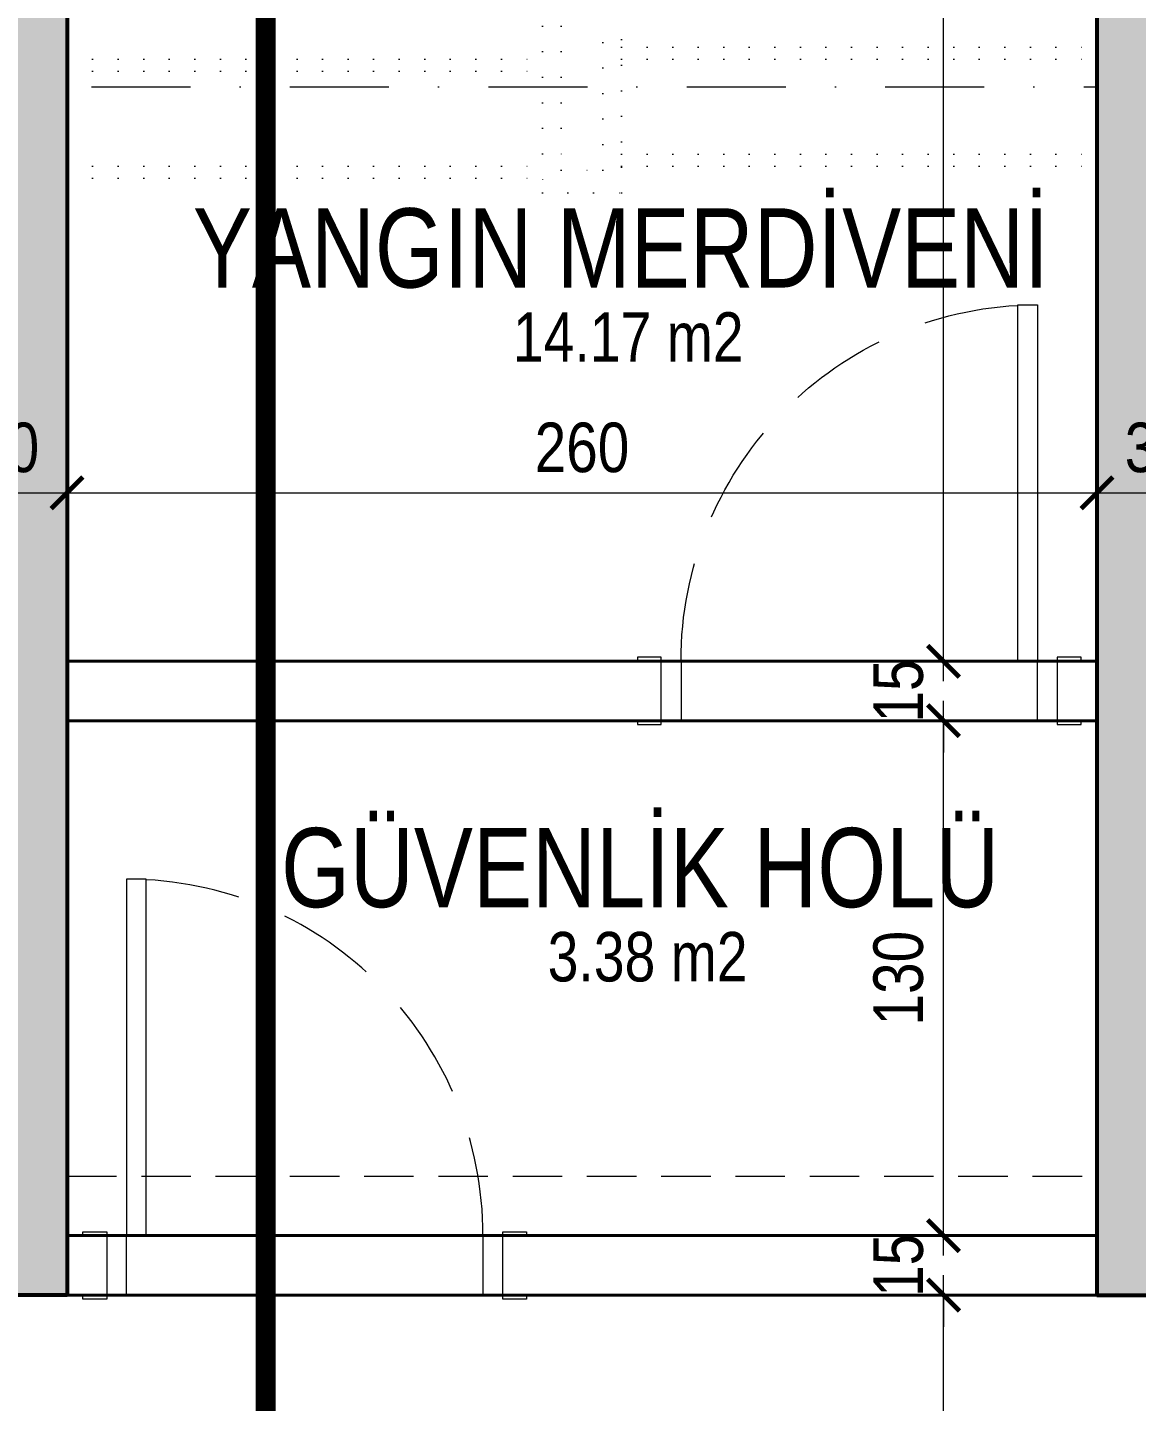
# Model space of a CAD drawing. Header units: centimetres. Extents: x 6300 to 11550, y 0 to 5300.
# Drawn here: x 7730.1 to 8010.1, y 2199.5 to 2546.4 of the extents above; entities that cross this region are included whole.
import ezdxf
from ezdxf.enums import TextEntityAlignment as Align
from ezdxf.xclip import XClip

# ---------------------------------------------------------------- set-up
doc = ezdxf.new("R2010")
doc.units = ezdxf.units.CM
doc.header["$LTSCALE"] = 100
doc.header["$XCLIPFRAME"] = 0
for name, pattern in [('D BLOK_AKS_NK$0$DASHDOT2', [0.5, 0.25, -0.125, 0, -0.125]), ('D BLOK_KESİT ÇİZGİSİ$0$DASHDOT', [1, 0.5, -0.25, 0, -0.25]), ('D BLOK_MERDİVEN_NK$0$HIDDEN', [0.375, 0.25, -0.125]), ('D BLOK_STA_NK$0$HIDDEN2', [0.1875, 0.125, -0.0625]), ('D BLOK_ZK$0$DASHDOT2', [0.5, 0.25, -0.125, 0, -0.125]), ('D BLOK_ZK$0$DOT', [6.35, 0, -6.35])]:
    doc.linetypes.add(name, pattern=pattern)
for name, color, linetype, lineweight in [('D BLOK_AKS_NK$0$MYD - AKS', 8, 'D BLOK_AKS_NK$0$DASHDOT2', 15), ('D BLOK_KESİT ÇİZGİSİ$0$MYD - TEXT-KESIT', 3, 'D BLOK_KESİT ÇİZGİSİ$0$DASHDOT', 18), ('D BLOK_MERDİVEN_NK$0$MYD - B-H', 37, 'Continuous', 20), ('D BLOK_MERDİVEN_NK$0$MYD - BA', 6, 'Continuous', 53), ('D BLOK_MERDİVEN_NK$0$MYD - DUVAR', 4, 'Continuous', 40), ('D BLOK_MERDİVEN_NK$0$MYD - GOR-ARKA', 8, 'Continuous', 9), ('D BLOK_MERDİVEN_NK$0$MYD - KAPI', 2, 'Continuous', 20), ('D BLOK_MERDİVEN_NK$0$MYD - WIPEOUT', 241, 'Continuous', 0), ('D BLOK_STA_NK$0$MYD - IZ-1', 8, 'D BLOK_STA_NK$0$HIDDEN2', 20), ('D BLOK_ZK$0$MYD - DIM-IC', 10, 'Continuous', 20), ('D BLOK_ZK$0$MYD - IZ-2', 9, 'D BLOK_ZK$0$DASHDOT2', 20), ('D BLOK_ZK$0$MYD - TEXT', 7, 'Continuous', 20), ('D BLOK_ZK$0$MYD - TEXT-M2', 1, 'Continuous', 20)]:
    doc.layers.add(name, color=color, linetype=linetype, lineweight=lineweight)
doc.layers.add('D BLOK_ZK$0$MYD - ALAN-NET', color=30, linetype='Continuous', lineweight=9, plot=False)
doc.styles.add('D BLOK_KESİT ÇİZGİSİ$0$MYD_4.00mm', font='ARIALN.TTF', dxfattribs={"height": 40})
doc.styles.add('D BLOK_ZK$0$0ZG_2.50mm_B', font='arial.ttf', dxfattribs={"width": 0.8, "height": 25})
doc.styles.add('D BLOK_ZK$0$0ZG_4.00mm_B', font='arial.ttf', dxfattribs={"width": 0.8, "height": 40})
doc.styles.add('D BLOK_ZK$0$MYD_1.25mm', font='ARIALN.TTF', dxfattribs={"height": 12.5})
doc.styles.add('D BLOK_ZK$0$Standard', font='arial.ttf')
doc.dimstyles.new('D BLOK_ZK$0$MYD_DIM050', dxfattribs={"dimscale": 0, "dimtxt": 12.5, "dimasz": 8, "dimexe": 5, "dimexo": 0, "dimgap": 5, "dimtad": 1, "dimdec": 1, "dimrnd": 0.5, "dimzin": 12, "dimdsep": 46, "dimtxsty": 'D BLOK_ZK$0$MYD_1.25mm', "dimblk": 'D BLOK_ZK$0$_ARCHTICK', "dimcen": 0.09, "dimdle": 5, "dimclrd": 256, "dimclre": 256, "dimclrt": 256, "dimadec": 0, "dimazin": 0, "dimtfac": 1, "dimtdec": 1, "dimtix": 1, "dimtofl": 0, "dimtmove": 2, "dimatfit": 1, "dimldrblk": 'D BLOK_ZK$0$_ARCHTICK', "dimfxl": 30, "dimfxlon": 1, "dimtolj": 1, "dimtzin": 0, "dimlwd": -1, "dimlwe": -1, "dimarcsym": 0})

# ---------------------------------------------------------------- blocks, each defined once
blk = doc.blocks.new('D BLOK_MERDİVEN_NK$0$KAPI - 100')
at = {"layer": 'D BLOK_MERDİVEN_NK$0$MYD - KAPI'}
for points in [[(10, 0), (10, 90), (5, 90), (5, 0), (10, 0)], [(0, 0), (5, 0)], [(95, 0), (100, 0)]]:
    blk.add_lwpolyline(points, dxfattribs=at)
at = {"layer": 'D BLOK_MERDİVEN_NK$0$MYD - KAPI', "linetype": 'D BLOK_MERDİVEN_NK$0$HIDDEN'}
blk.add_lwpolyline([(95, 0, 0.398025), (10, 89.86)], format="xyb", dxfattribs=at)
blk = doc.blocks.new('*U509')
at = {"layer": 'D BLOK_MERDİVEN_NK$0$MYD - GOR-ARKA'}
blk.add_lwpolyline([(5, 0), (95, 0), (95, -15), (5, -15)], close=True, dxfattribs=at)
at = {"layer": 'D BLOK_MERDİVEN_NK$0$MYD - KAPI'}
for points in [[(5, -15), (5, 0), (-6, 0), (-6, 1), (-6, 1), (0, 1), (0, -16), (-6, -16), (-6, -15)], [(100, -16), (100, 1), (106, 1), (106, 0), (95, 0), (95, -15), (106, -15), (106, -16)]]:
    blk.add_lwpolyline(points, close=True, dxfattribs=at)
blk.add_blockref('D BLOK_MERDİVEN_NK$0$KAPI - 100', (0, 0), dxfattribs=at)
blk = doc.blocks.new('D BLOK_MERDİVEN_NK')
at = {"layer": 'D BLOK_MERDİVEN_NK$0$MYD - KAPI', "xscale": -1}
blk.add_blockref('*U509', (1690.11, 2386.42), dxfattribs=at)
at = {"layer": 'D BLOK_MERDİVEN_NK$0$MYD - KAPI'}
blk.add_blockref('*U509', (1450.11, 2241.42), dxfattribs=at)
for points in [[(1410.11, 2946.42), (1440.11, 2946.42), (1440.11, 2226.42), (1410.11, 2226.42)], [(1700.11, 2946.42), (1730.11, 2946.42), (1730.11, 2226.42), (1700.11, 2226.42)]]:
    blk.add_wipeout(points).dxf.layer = 'D BLOK_MERDİVEN_NK$0$MYD - WIPEOUT'
at = {"layer": 'D BLOK_MERDİVEN_NK$0$MYD - B-H'}
h = blk.add_hatch(dxfattribs=at)
h.set_pattern_fill('ANSI33', color=256)
h.paths.add_polyline_path([(1440.11, 2226.42), (1410.11, 2226.42), (1410.11, 2946.42), (1440.11, 2946.42)])
h = blk.add_hatch(dxfattribs=at)
h.set_pattern_fill('ANSI33', color=256)
h.paths.add_polyline_path([(1700.11, 2226.42), (1730.11, 2226.42), (1730.11, 2946.42), (1700.11, 2946.42)])
at = {"layer": 'D BLOK_MERDİVEN_NK$0$MYD - BA'}
for points in [[(1440.11, 2226.42), (1410.11, 2226.42), (1410.11, 2946.42), (1440.11, 2946.42)], [(1700.11, 2226.42), (1730.11, 2226.42), (1730.11, 2946.42), (1700.11, 2946.42)]]:
    blk.add_lwpolyline(points, close=True, dxfattribs=at)
at = {"layer": 'D BLOK_MERDİVEN_NK$0$MYD - DUVAR'}
for points in [[(1440.11, 2371.42), (1700.11, 2371.42), (1700.11, 2386.42), (1440.11, 2386.42)], [(1700.11, 2226.42), (1440.11, 2226.42), (1440.11, 2241.42), (1700.11, 2241.42)]]:
    blk.add_lwpolyline(points, close=True, dxfattribs=at)
blk = doc.blocks.new('D BLOK_STA_NK')
at = {"layer": 'D BLOK_STA_NK$0$MYD - IZ-1', "color": 215, "true_color": 0xa953a0}
blk.add_lwpolyline([(1440.11, 2256.42), (1700.11, 2256.42), (1700.11, 2226.42), (1440.11, 2226.42)], close=True, dxfattribs=at)
blk = doc.blocks.new('D BLOK_AKS_NK')
at = {"layer": 'D BLOK_AKS_NK$0$MYD - AKS'}
for points in [[(193.78, 2531.42), (4534.65, 2531.42)], [(193.78, 2226.42), (4534.65, 2226.42)]]:
    blk.add_lwpolyline(points, dxfattribs=at)
blk = doc.blocks.new('*U560')
at = {"layer": 'D BLOK_KESİT ÇİZGİSİ$0$MYD - TEXT-KESIT', "ltscale": 0.4, "const_width": 5}
blk.add_lwpolyline([(0, -2232.97), (0, -2142.97), (70, -2073.12), (0, -2002.97), (0, -330), (70, -260), (0, -190), (0, -100)], dxfattribs=at)
at = {"layer": 'D BLOK_KESİT ÇİZGİSİ$0$MYD - TEXT-KESIT', "color": 3, "style": 'D BLOK_KESİT ÇİZGİSİ$0$MYD_4.00mm'}
for tag, p in [('KESIT_ADI', (0, -50)), ('KESIT_ADI2', (0, -2282.97))]:
    blk.add_attdef(tag, text='', height=40, dxfattribs=at).set_placement(p, align=Align.MIDDLE_CENTER)
blk = doc.blocks.new('D BLOK_KESİT ÇİZGİSİ')
blk.add_blockref('*U560', (1490.26, 3349.62))
blk = doc.blocks.new('D BLOK_ZK$0$TAG_MAHAL_01')
at = {"style": 'D BLOK_ZK$0$Standard', "width": 0.65, "flags": 1}
blk.add_attdef('M2', text='', height=20, dxfattribs=at).set_placement((0, 0), align=Align.MIDDLE_RIGHT)
at = {"layer": 'D BLOK_ZK$0$MYD - TEXT', "style": 'D BLOK_ZK$0$0ZG_4.00mm_B', "width": 0.8}
blk.add_attdef('MAHAL_ADI', text='', height=40, dxfattribs=at).set_placement((0, -32.5), align=Align.MIDDLE_CENTER)
at = {"layer": 'D BLOK_ZK$0$MYD - TEXT-M2', "style": 'D BLOK_ZK$0$0ZG_2.50mm_B', "width": 0.8}
blk.add_attdef('MAHAL_M2', text='', height=25, dxfattribs=at).set_placement((0, -77.5), align=Align.MIDDLE_CENTER)
blk = doc.blocks.new('D BLOK_ZK$0$_ARCHTICK')
at = {"color": 0, "linetype": 'ByBlock', "const_width": 0.15}
blk.add_lwpolyline([(-0.5, -0.5), (0.5, 0.5)], dxfattribs=at)
blk = doc.blocks.new('*D176')
at = {"layer": 'D BLOK_ZK$0$MYD - DIM-IC', "transparency": 16777216}
for p, q in [((1661.4, 2081.42), (1661.4, 2231.42)), ((1661.4, 2226.42), (1666.4, 2226.42)), ((1661.4, 2086.42), (1666.4, 2086.42))]:
    blk.add_line(p, q, dxfattribs=at)
at = {"layer": 'Defpoints', "color": 0, "transparency": 16777216}
for p in [(1661.4, 2226.42), (1661.4, 2226.42), (1661.4, 2086.42)]:
    blk.add_point(p, dxfattribs=at)
at = {"layer": 'D BLOK_ZK$0$MYD - DIM-IC', "transparency": 16777216, "xscale": 8, "yscale": 8, "zscale": 8}
for p, rotation in [((1661.4, 2226.42), 90), ((1661.4, 2086.42), 270)]:
    blk.add_blockref('D BLOK_ZK$0$_ARCHTICK', p, dxfattribs=dict(at, rotation=rotation))
at = {"layer": 'D BLOK_ZK$0$MYD - DIM-IC', "transparency": 16777216, "insert": (1650.02, 2156.42), "char_height": 12.5, "attachment_point": 5, "rotation": 90, "style": 'D BLOK_ZK$0$MYD_1.25mm'}
blk.add_mtext('\\A1;140', dxfattribs=at)
blk = doc.blocks.new('*D177')
at = {"layer": 'D BLOK_ZK$0$MYD - DIM-IC', "transparency": 16777216}
for p, q in [((1661.4, 2241.42), (1661.4, 2249.42)), ((1661.4, 2241.42), (1666.4, 2241.42)), ((1661.4, 2226.42), (1666.4, 2226.42)), ((1661.4, 2226.42), (1661.4, 2218.42))]:
    blk.add_line(p, q, dxfattribs=at)
at = {"layer": 'Defpoints', "color": 0, "transparency": 16777216}
for p in [(1661.4, 2241.42), (1661.4, 2241.42), (1661.4, 2226.42)]:
    blk.add_point(p, dxfattribs=at)
at = {"layer": 'D BLOK_ZK$0$MYD - DIM-IC', "transparency": 16777216, "xscale": 8, "yscale": 8, "zscale": 8}
for p, rotation in [((1661.4, 2241.42), 270), ((1661.4, 2226.42), 90)]:
    blk.add_blockref('D BLOK_ZK$0$_ARCHTICK', p, dxfattribs=dict(at, rotation=rotation))
at = {"layer": 'D BLOK_ZK$0$MYD - DIM-IC', "transparency": 16777216, "insert": (1650.02, 2233.92), "char_height": 12.5, "attachment_point": 5, "rotation": 90, "style": 'D BLOK_ZK$0$MYD_1.25mm'}
blk.add_mtext('\\A1;15', dxfattribs=at)
blk = doc.blocks.new('*D178')
at = {"layer": 'D BLOK_ZK$0$MYD - DIM-IC', "transparency": 16777216}
for p, q in [((1661.4, 2236.42), (1661.4, 2376.42)), ((1661.4, 2371.42), (1666.4, 2371.42)), ((1661.4, 2241.42), (1666.4, 2241.42))]:
    blk.add_line(p, q, dxfattribs=at)
at = {"layer": 'Defpoints', "color": 0, "transparency": 16777216}
for p in [(1661.4, 2371.42), (1661.4, 2371.42), (1661.4, 2241.42)]:
    blk.add_point(p, dxfattribs=at)
at = {"layer": 'D BLOK_ZK$0$MYD - DIM-IC', "transparency": 16777216, "xscale": 8, "yscale": 8, "zscale": 8}
for p, rotation in [((1661.4, 2371.42), 90), ((1661.4, 2241.42), 270)]:
    blk.add_blockref('D BLOK_ZK$0$_ARCHTICK', p, dxfattribs=dict(at, rotation=rotation))
at = {"layer": 'D BLOK_ZK$0$MYD - DIM-IC', "transparency": 16777216, "insert": (1650.02, 2306.42), "char_height": 12.5, "attachment_point": 5, "rotation": 90, "style": 'D BLOK_ZK$0$MYD_1.25mm'}
blk.add_mtext('\\A1;130', dxfattribs=at)
blk = doc.blocks.new('*D179')
at = {"layer": 'D BLOK_ZK$0$MYD - DIM-IC', "transparency": 16777216}
for p, q in [((1661.4, 2386.42), (1661.4, 2394.42)), ((1661.4, 2386.42), (1666.4, 2386.42)), ((1661.4, 2371.42), (1666.4, 2371.42)), ((1661.4, 2371.42), (1661.4, 2363.42))]:
    blk.add_line(p, q, dxfattribs=at)
at = {"layer": 'Defpoints', "color": 0, "transparency": 16777216}
for p in [(1661.4, 2386.42), (1661.4, 2386.42), (1661.4, 2371.42)]:
    blk.add_point(p, dxfattribs=at)
at = {"layer": 'D BLOK_ZK$0$MYD - DIM-IC', "transparency": 16777216, "xscale": 8, "yscale": 8, "zscale": 8}
for p, rotation in [((1661.4, 2386.42), 270), ((1661.4, 2371.42), 90)]:
    blk.add_blockref('D BLOK_ZK$0$_ARCHTICK', p, dxfattribs=dict(at, rotation=rotation))
at = {"layer": 'D BLOK_ZK$0$MYD - DIM-IC', "transparency": 16777216, "insert": (1650.02, 2378.92), "char_height": 12.5, "attachment_point": 5, "rotation": 90, "style": 'D BLOK_ZK$0$MYD_1.25mm'}
blk.add_mtext('\\A1;15', dxfattribs=at)
blk = doc.blocks.new('*D180')
at = {"layer": 'D BLOK_ZK$0$MYD - DIM-IC', "transparency": 16777216}
for p, q in [((1661.4, 2381.42), (1661.4, 2936.42)), ((1661.4, 2931.42), (1666.4, 2931.42)), ((1661.4, 2386.42), (1666.4, 2386.42))]:
    blk.add_line(p, q, dxfattribs=at)
at = {"layer": 'Defpoints', "color": 0, "transparency": 16777216}
for p in [(1661.4, 2931.42), (1661.4, 2931.42), (1661.4, 2386.42)]:
    blk.add_point(p, dxfattribs=at)
at = {"layer": 'D BLOK_ZK$0$MYD - DIM-IC', "transparency": 16777216, "xscale": 8, "yscale": 8, "zscale": 8}
for p, rotation in [((1661.4, 2931.42), 90), ((1661.4, 2386.42), 270)]:
    blk.add_blockref('D BLOK_ZK$0$_ARCHTICK', p, dxfattribs=dict(at, rotation=rotation))
at = {"layer": 'D BLOK_ZK$0$MYD - DIM-IC', "transparency": 16777216, "insert": (1650.04, 2658.92), "char_height": 12.5, "attachment_point": 5, "rotation": 90, "style": 'D BLOK_ZK$0$MYD_1.25mm'}
blk.add_mtext('\\A1;545', dxfattribs=at)
blk = doc.blocks.new('*D304')
at = {"layer": 'D BLOK_ZK$0$MYD - DIM-IC', "transparency": 16777216}
for p, q in [((1410.11, 2428.95), (1410.11, 2433.95)), ((1440.11, 2428.95), (1440.11, 2433.95)), ((1405.11, 2428.95), (1445.11, 2428.95))]:
    blk.add_line(p, q, dxfattribs=at)
at = {"layer": 'Defpoints', "color": 0, "transparency": 16777216}
for p in [(1410.11, 2428.95), (1440.11, 2428.95), (1440.11, 2428.95)]:
    blk.add_point(p, dxfattribs=at)
at = {"layer": 'D BLOK_ZK$0$MYD - DIM-IC', "transparency": 16777216, "xscale": 8, "yscale": 8, "zscale": 8, "rotation": 180}
blk.add_blockref('D BLOK_ZK$0$_ARCHTICK', (1410.11, 2428.95), dxfattribs=at)
at = {"layer": 'D BLOK_ZK$0$MYD - DIM-IC', "transparency": 16777216, "xscale": 8, "yscale": 8, "zscale": 8}
blk.add_blockref('D BLOK_ZK$0$_ARCHTICK', (1440.11, 2428.95), dxfattribs=at)
at = {"layer": 'D BLOK_ZK$0$MYD - DIM-IC', "transparency": 16777216, "insert": (1425.11, 2440.33), "char_height": 12.5, "attachment_point": 5, "style": 'D BLOK_ZK$0$MYD_1.25mm'}
blk.add_mtext('\\A1;30', dxfattribs=at)
blk = doc.blocks.new('*D305')
at = {"layer": 'D BLOK_ZK$0$MYD - DIM-IC', "transparency": 16777216}
for p, q in [((1440.11, 2428.95), (1440.11, 2433.95)), ((1700.11, 2428.95), (1700.11, 2433.95)), ((1435.11, 2428.95), (1705.11, 2428.95))]:
    blk.add_line(p, q, dxfattribs=at)
at = {"layer": 'Defpoints', "color": 0, "transparency": 16777216}
for p in [(1440.11, 2428.95), (1700.11, 2428.95), (1700.11, 2428.95)]:
    blk.add_point(p, dxfattribs=at)
at = {"layer": 'D BLOK_ZK$0$MYD - DIM-IC', "transparency": 16777216, "xscale": 8, "yscale": 8, "zscale": 8, "rotation": 180}
blk.add_blockref('D BLOK_ZK$0$_ARCHTICK', (1440.11, 2428.95), dxfattribs=at)
at = {"layer": 'D BLOK_ZK$0$MYD - DIM-IC', "transparency": 16777216, "xscale": 8, "yscale": 8, "zscale": 8}
blk.add_blockref('D BLOK_ZK$0$_ARCHTICK', (1700.11, 2428.95), dxfattribs=at)
at = {"layer": 'D BLOK_ZK$0$MYD - DIM-IC', "transparency": 16777216, "insert": (1570.11, 2440.33), "char_height": 12.5, "attachment_point": 5, "style": 'D BLOK_ZK$0$MYD_1.25mm'}
blk.add_mtext('\\A1;260', dxfattribs=at)
blk = doc.blocks.new('*D306')
at = {"layer": 'D BLOK_ZK$0$MYD - DIM-IC', "transparency": 16777216}
for p, q in [((1700.11, 2428.95), (1700.11, 2433.95)), ((1730.11, 2428.95), (1730.11, 2433.95)), ((1695.11, 2428.95), (1735.11, 2428.95))]:
    blk.add_line(p, q, dxfattribs=at)
at = {"layer": 'Defpoints', "color": 0, "transparency": 16777216}
for p in [(1700.11, 2428.95), (1730.11, 2428.95), (1730.11, 2428.95)]:
    blk.add_point(p, dxfattribs=at)
at = {"layer": 'D BLOK_ZK$0$MYD - DIM-IC', "transparency": 16777216, "xscale": 8, "yscale": 8, "zscale": 8, "rotation": 180}
blk.add_blockref('D BLOK_ZK$0$_ARCHTICK', (1700.11, 2428.95), dxfattribs=at)
at = {"layer": 'D BLOK_ZK$0$MYD - DIM-IC', "transparency": 16777216, "xscale": 8, "yscale": 8, "zscale": 8}
blk.add_blockref('D BLOK_ZK$0$_ARCHTICK', (1730.11, 2428.95), dxfattribs=at)
at = {"layer": 'D BLOK_ZK$0$MYD - DIM-IC', "transparency": 16777216, "insert": (1715.11, 2440.33), "char_height": 12.5, "attachment_point": 5, "style": 'D BLOK_ZK$0$MYD_1.25mm'}
blk.add_mtext('\\A1;30', dxfattribs=at)
blk = doc.blocks.new('D BLOK_ZK')
for name in ['D BLOK_KESİT ÇİZGİSİ', 'D BLOK_AKS_NK']:
    blk.add_blockref(name, (0, 0))
blk.add_blockref('D BLOK_MERDİVEN_NK', (0, 0))
blk.add_blockref('D BLOK_STA_NK', (0, 0))
at = {"layer": 'D BLOK_ZK$0$MYD - ALAN-NET'}
for points in [[(1440.11, 2931.42), (1700.11, 2931.42), (1700.11, 2386.42), (1440.11, 2386.42)], [(1105.11, 2226.42), (2180.11, 2226.42), (2180.11, 2241.42), (2600.11, 2241.42), (2600.11, 2226.42), (3215.11, 2226.42), (3215.11, 2371.42), (3340.11, 2371.42), (3340.11, 2226.42), (3675.11, 2226.42), (3675.11, 2086.42), (2395.11, 2086.42), (2395.11, 1816.42), (2070.11, 1816.42), (2070.11, 2001.42), (2100.11, 2001.42), (2100.11, 2086.42), (1105.11, 2086.42)], [(1440.11, 2371.42), (1700.11, 2371.42), (1700.11, 2241.42), (1440.11, 2241.42)]]:
    blk.add_lwpolyline(points, close=True, dxfattribs=at)
at = {"layer": 'D BLOK_ZK$0$MYD - IZ-2', "color": 1, "linetype": 'D BLOK_ZK$0$DOT', "ltscale": 0.01}
for points in [[(1560.11, 2559.67), (1560.11, 2504.67), (1580.11, 2504.67), (1580.11, 2559.67)], [(1564.86, 2559.67), (1564.86, 2510.42), (1575.36, 2510.42), (1575.36, 2559.67)], [(1580.11, 2541.42), (1700.11, 2541.42)], [(1440.11, 2538.42), (1560.11, 2538.42)], [(1580.11, 2538.42), (1700.11, 2538.42)], [(1440.11, 2535.42), (1560.11, 2535.42)], [(1440.11, 2511.42), (1560.11, 2511.42)], [(1580.11, 2514.42), (1700.11, 2514.42)], [(1580.11, 2511.42), (1700.11, 2511.42)], [(1440.11, 2508.42), (1560.11, 2508.42)]]:
    blk.add_lwpolyline(points, dxfattribs=at)
ref = blk.add_blockref('D BLOK_ZK$0$TAG_MAHAL_01', (1581.63, 2507.02), dxfattribs=dict(xscale=-0.5, yscale=0.5, zscale=0.5))
ref.add_attrib('MAHAL_ADI', 'YANGIN MERDİVENİ', dxfattribs={"layer": 'D BLOK_ZK$0$MYD - TEXT', "height": 20, "style": 'D BLOK_ZK$0$0ZG_4.00mm_B', "width": 0.8}).set_placement((1579.91, 2490.77), align=Align.MIDDLE_CENTER)
ref.add_attrib('MAHAL_M2', '14.17 m2', dxfattribs={"layer": 'D BLOK_ZK$0$MYD - TEXT-M2', "height": 12.5, "style": 'D BLOK_ZK$0$0ZG_2.50mm_B', "width": 0.8}).set_placement((1581.79, 2468.27), align=Align.MIDDLE_CENTER)
ref = blk.add_blockref('D BLOK_ZK$0$TAG_MAHAL_01', (1586.52, 2350.59), dxfattribs=dict(xscale=-0.5, yscale=0.5, zscale=0.5))
ref.add_attrib('MAHAL_ADI', 'GÜVENLİK HOLÜ', dxfattribs={"layer": 'D BLOK_ZK$0$MYD - TEXT', "height": 20, "style": 'D BLOK_ZK$0$0ZG_4.00mm_B', "width": 0.8}).set_placement((1584.81, 2334.34), align=Align.MIDDLE_CENTER)
ref.add_attrib('MAHAL_M2', '3.38 m2', dxfattribs={"layer": 'D BLOK_ZK$0$MYD - TEXT-M2', "height": 12.5, "style": 'D BLOK_ZK$0$0ZG_2.50mm_B', "width": 0.8}).set_placement((1586.68, 2311.84), align=Align.MIDDLE_CENTER)
at = {"layer": 'D BLOK_ZK$0$MYD - DIM-IC'}
for base, p1, p2, picture, middle in [((1661.4, 2931.42), (1661.4, 2386.42), (1661.4, 2931.42), '*D180', (1650.04, 2658.92)), ((1661.4, 2386.42), (1661.4, 2371.42), (1661.4, 2386.42), '*D179', (1650.02, 2378.92)), ((1661.4, 2371.42), (1661.4, 2241.42), (1661.4, 2371.42), '*D178', (1650.02, 2306.42)), ((1661.4, 2241.42), (1661.4, 2226.42), (1661.4, 2241.42), '*D177', (1650.02, 2233.92)), ((1661.4, 2226.42), (1661.4, 2086.42), (1661.4, 2226.42), '*D176', (1650.02, 2156.42))]:
    dim = blk.add_linear_dim(base=base, p1=p1, p2=p2, angle=90, dimstyle='D BLOK_ZK$0$MYD_DIM050', override={"dimscale": 1}, dxfattribs=at)
    dim.commit()
    dim.dimension.update_dxf_attribs({"geometry": picture, "text_midpoint": middle})
for base, p1, p2, picture, middle in [((1440.11, 2428.95), (1410.11, 2428.95), (1440.11, 2428.95), '*D304', (1425.11, 2440.33)), ((1700.11, 2428.95), (1440.11, 2428.95), (1700.11, 2428.95), '*D305', (1570.11, 2440.33)), ((1730.11, 2428.95), (1700.11, 2428.95), (1730.11, 2428.95), '*D306', (1715.11, 2440.33))]:
    dim = blk.add_linear_dim(base=base, p1=p1, p2=p2, dimstyle='D BLOK_ZK$0$MYD_DIM050', override={"dimscale": 1}, dxfattribs=at)
    dim.commit()
    dim.dimension.update_dxf_attribs({"geometry": picture, "text_midpoint": middle})

msp = doc.modelspace()

# ---------------------------------------------------------------- block references
ref = msp.add_blockref('D BLOK_ZK', (6300, 0))
XClip(ref).set_block_clipping_path([(24.9999999999, 25.0000000598), (4724.9999999999, 4424.0000000001)])

doc.saveas('drawing.dxf')
